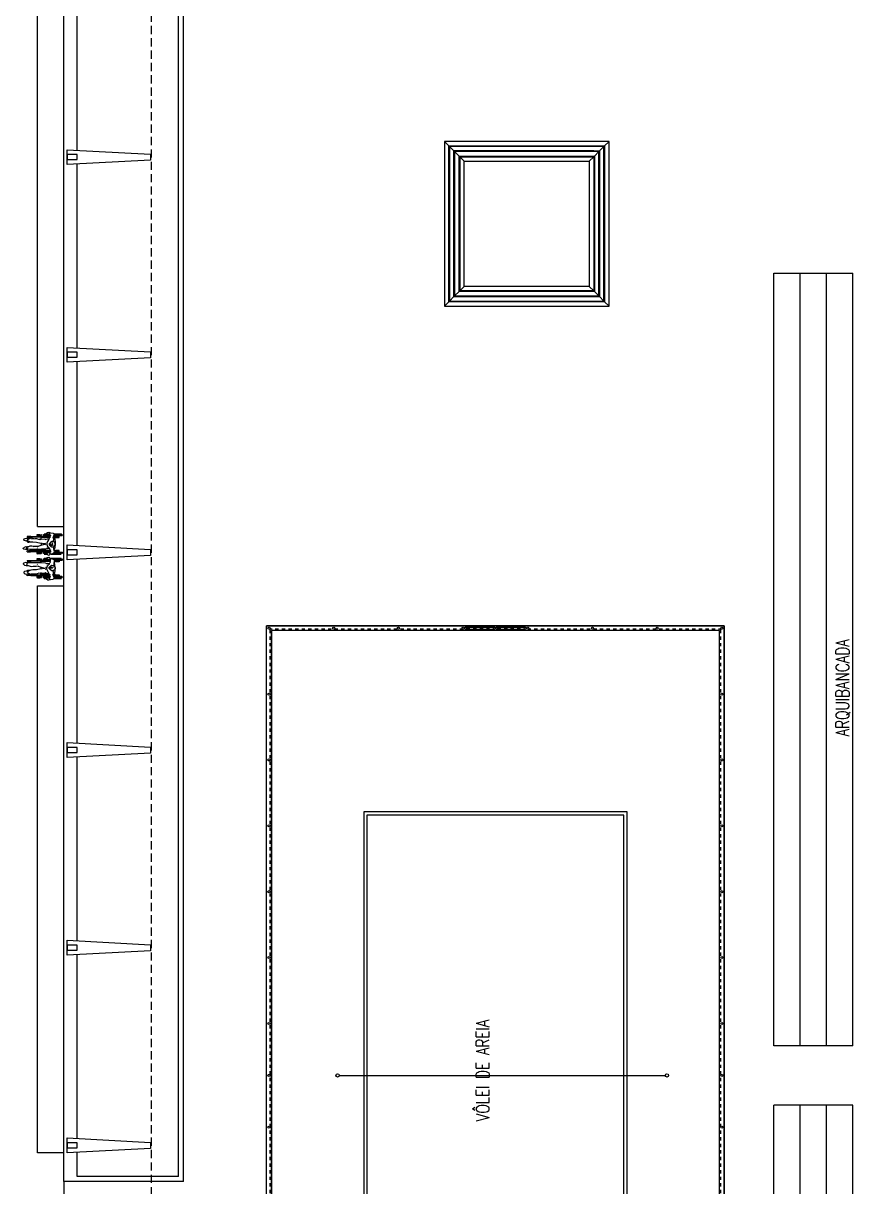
# Model space of a CAD drawing. Header units: millimetres. Extents: x 999 to 1260, y -38 to 225.
# Drawn here: x 1075.5 to 1100.68, y 94.23 to 129.54 of the extents above; entities that cross this region are included whole.
import ezdxf
from ezdxf.enums import TextEntityAlignment as Align

# ---------------------------------------------------------------- set-up
doc = ezdxf.new("R2010")
doc.units = ezdxf.units.MM
doc.linetypes.add('ARQ-MEPJ_BAS-PJ1-GERAL-R06$0$TT4', pattern=[0.1, 0.05, -0.05])
doc.linetypes.add('HIDDEN', pattern=[0.375, 0.25, -0.125])
doc.layers.add('I-ARQ', color=8, linetype='Continuous')
doc.layers.add('I-NORMO_ARQ', color=9, linetype='Continuous')
doc.styles.add('ROMANS', font='romans', dxfattribs={"oblique": 15})

# ---------------------------------------------------------------- blocks, each defined once
blk = doc.blocks.new('praça')
at = {"layer": 'I-ARQ', "linetype": 'ByBlock'}
for p, q in [((1288.694, 15.229), (1288.688, 15.182)), ((1288.711, 15.258), (1288.694, 15.229)), ((1288.733, 15.27), (1288.711, 15.258)), ((1288.748, 15.267), (1288.733, 15.27)), ((1288.763, 15.245), (1288.748, 15.267)), ((1288.78, 15.191), (1288.763, 15.245)), ((1288.781, 15.163), (1288.78, 15.191)), ((1288.963, 15.253), (1288.946, 15.197)), ((1288.946, 15.197), (1288.949, 15.143)), ((1288.978, 15.272), (1288.963, 15.253)), ((1288.996, 15.286), (1288.978, 15.272)), ((1289.007, 15.285), (1288.996, 15.286)), ((1289.02, 15.273), (1289.007, 15.285)), ((1289.036, 15.216), (1289.02, 15.273)), ((1289.031, 15.167), (1289.036, 15.216)), ((1289.431, 15.216), (1289.447, 15.273)), ((1289.436, 15.167), (1289.431, 15.216)), ((1289.447, 15.273), (1289.46, 15.285)), ((1289.46, 15.285), (1289.471, 15.286)), ((1289.471, 15.286), (1289.488, 15.272)), ((1289.488, 15.272), (1289.504, 15.253)), ((1289.504, 15.253), (1289.521, 15.197)), ((1289.521, 15.197), (1289.518, 15.143)), ((1289.685, 15.163), (1289.686, 15.191)), ((1289.686, 15.191), (1289.704, 15.245)), ((1289.704, 15.245), (1289.719, 15.267)), ((1289.719, 15.267), (1289.733, 15.27)), ((1289.733, 15.27), (1289.756, 15.258)), ((1289.756, 15.258), (1289.772, 15.229)), ((1289.772, 15.229), (1289.778, 15.182)), ((1288.66, 14.857), (1288.576, 14.857)), ((1288.576, 14.857), (1288.576, 14.785)), ((1288.583, 14.86), (1288.583, 14.856)), ((1288.611, 14.858), (1288.611, 14.86)), ((1288.641, 15.123), (1288.639, 15.169)), ((1288.639, 15.169), (1288.69, 15.166)), ((1288.64, 15.061), (1288.642, 15.124)), ((1288.654, 15.054), (1288.64, 15.061)), ((1288.671, 15.13), (1288.641, 15.131)), ((1288.642, 15.058), (1288.642, 14.857)), ((1288.642, 14.827), (1288.652, 14.856)), ((1288.666, 15.056), (1288.654, 15.054)), ((1288.66, 14.762), (1288.66, 15.056)), ((1288.672, 15.07), (1288.666, 15.056)), ((1288.671, 15.13), (1288.672, 15.07)), ((1288.686, 15.072), (1288.674, 15.073)), ((1288.682, 15.056), (1288.677, 15.048)), ((1288.677, 15.048), (1288.694, 14.953)), ((1288.694, 15.088), (1288.682, 15.056)), ((1288.688, 15.182), (1288.692, 15.137)), ((1288.692, 15.137), (1288.698, 15.102)), ((1288.713, 15.123), (1288.694, 15.088)), ((1288.706, 15.04), (1288.694, 14.928)), ((1288.694, 14.928), (1288.7, 14.883)), ((1288.7, 14.883), (1288.707, 14.849)), ((1288.707, 14.849), (1288.725, 14.798)), ((1288.741, 15.165), (1288.713, 15.123)), ((1288.771, 15.144), (1288.741, 15.165)), ((1288.798, 15.082), (1288.771, 15.144)), ((1288.773, 15.145), (1288.781, 15.163)), ((1288.78, 15.16), (1288.802, 15.159)), ((1288.807, 15.057), (1288.798, 15.082)), ((1288.802, 15.159), (1288.805, 15.151)), ((1288.806, 15.119), (1288.802, 15.073)), ((1288.805, 15.151), (1288.806, 15.119)), ((1288.813, 14.997), (1288.807, 15.057)), ((1288.82, 14.879), (1288.813, 14.997)), ((1288.82, 14.879), (1288.817, 14.881)), ((1288.83, 14.846), (1288.82, 14.879)), ((1288.835, 14.797), (1288.83, 14.846)), ((1288.925, 15.081), (1288.917, 15.025)), ((1288.917, 15.025), (1288.929, 14.962)), ((1288.95, 15.14), (1288.925, 15.081)), ((1288.938, 14.987), (1288.927, 14.952)), ((1288.927, 14.952), (1288.927, 14.891)), ((1288.927, 14.891), (1288.934, 14.825)), ((1288.945, 15.162), (1288.944, 15.125)), ((1288.971, 15.173), (1288.95, 15.14)), ((1288.991, 15.186), (1288.971, 15.173)), ((1288.993, 14.858), (1288.981, 14.863)), ((1289.025, 15.147), (1288.991, 15.186)), ((1289.033, 15.075), (1289.025, 15.147)), ((1289.026, 15.155), (1289.031, 15.167)), ((1289.029, 14.854), (1289.031, 15.037)), ((1289.03, 14.75), (1289.029, 14.854)), ((1289.031, 15.037), (1289.033, 15.075)), ((1289.066, 15.069), (1289.036, 15.07)), ((1289.103, 15.163), (1289.042, 15.161)), ((1289.065, 15.128), (1289.067, 15.069)), ((1289.065, 15.128), (1289.098, 15.128)), ((1289.07, 15.055), (1289.067, 15.069)), ((1289.078, 15.052), (1289.07, 15.055)), ((1289.078, 14.762), (1289.078, 15.056)), ((1289.078, 14.857), (1289.162, 14.857)), ((1289.095, 15.055), (1289.079, 15.052)), ((1289.096, 14.827), (1289.086, 14.856)), ((1289.103, 15.066), (1289.095, 15.055)), ((1289.096, 15.058), (1289.096, 14.857)), ((1289.102, 15.127), (1289.103, 15.066)), ((1289.105, 15.163), (1289.104, 15.115)), ((1289.127, 14.857), (1289.127, 14.862)), ((1289.155, 14.86), (1289.155, 14.857)), ((1289.162, 14.857), (1289.159, 14.785)), ((1289.304, 14.857), (1289.308, 14.785)), ((1289.389, 14.857), (1289.304, 14.857)), ((1289.311, 14.86), (1289.311, 14.857)), ((1289.34, 14.857), (1289.34, 14.862)), ((1289.362, 15.163), (1289.363, 15.115)), ((1289.363, 15.163), (1289.425, 15.161)), ((1289.365, 15.127), (1289.364, 15.066)), ((1289.364, 15.066), (1289.371, 15.055)), ((1289.401, 15.128), (1289.369, 15.128)), ((1289.37, 15.058), (1289.37, 14.857)), ((1289.371, 15.055), (1289.388, 15.052)), ((1289.371, 14.827), (1289.381, 14.856)), ((1289.389, 14.762), (1289.389, 15.056)), ((1289.389, 15.052), (1289.396, 15.055)), ((1289.396, 15.055), (1289.4, 15.069)), ((1289.401, 15.128), (1289.4, 15.069)), ((1289.401, 15.069), (1289.43, 15.07)), ((1289.434, 15.075), (1289.442, 15.147)), ((1289.436, 15.037), (1289.434, 15.075)), ((1289.441, 15.155), (1289.436, 15.167)), ((1289.438, 14.854), (1289.436, 15.037)), ((1289.436, 14.75), (1289.438, 14.854)), ((1289.442, 15.147), (1289.476, 15.186)), ((1289.473, 14.858), (1289.485, 14.863)), ((1289.476, 15.186), (1289.496, 15.173)), ((1289.496, 15.173), (1289.517, 15.14)), ((1289.517, 15.14), (1289.542, 15.081)), ((1289.521, 15.162), (1289.523, 15.125)), ((1289.529, 14.987), (1289.54, 14.952)), ((1289.54, 14.891), (1289.533, 14.825)), ((1289.55, 15.025), (1289.538, 14.962)), ((1289.54, 14.952), (1289.54, 14.891)), ((1289.542, 15.081), (1289.55, 15.025)), ((1289.631, 14.797), (1289.636, 14.846)), ((1289.636, 14.846), (1289.646, 14.879)), ((1289.646, 14.879), (1289.654, 14.997)), ((1289.646, 14.879), (1289.65, 14.881)), ((1289.654, 14.997), (1289.66, 15.057)), ((1289.66, 15.057), (1289.669, 15.082)), ((1289.665, 15.159), (1289.661, 15.151)), ((1289.661, 15.151), (1289.661, 15.119)), ((1289.661, 15.119), (1289.664, 15.073)), ((1289.687, 15.16), (1289.665, 15.159)), ((1289.669, 15.082), (1289.696, 15.144)), ((1289.693, 15.145), (1289.685, 15.163)), ((1289.696, 15.144), (1289.726, 15.165)), ((1289.726, 15.165), (1289.754, 15.123)), ((1289.76, 14.849), (1289.742, 14.798)), ((1289.754, 15.123), (1289.773, 15.088)), ((1289.767, 14.883), (1289.76, 14.849)), ((1289.761, 15.04), (1289.773, 14.928)), ((1289.773, 14.928), (1289.767, 14.883)), ((1289.774, 15.137), (1289.769, 15.102)), ((1289.79, 15.048), (1289.772, 14.953)), ((1289.773, 15.088), (1289.785, 15.056)), ((1289.778, 15.182), (1289.774, 15.137)), ((1289.827, 15.169), (1289.777, 15.166)), ((1289.781, 15.072), (1289.793, 15.073)), ((1289.785, 15.056), (1289.79, 15.048)), ((1289.795, 15.13), (1289.794, 15.07)), ((1289.794, 15.07), (1289.801, 15.056)), ((1289.795, 15.13), (1289.825, 15.131)), ((1289.801, 15.056), (1289.813, 15.054)), ((1289.807, 14.762), (1289.807, 15.056)), ((1289.807, 14.857), (1289.891, 14.857)), ((1289.813, 15.054), (1289.827, 15.061)), ((1289.825, 14.827), (1289.815, 14.856)), ((1289.825, 15.123), (1289.827, 15.169)), ((1289.827, 15.061), (1289.825, 15.124)), ((1289.825, 15.058), (1289.825, 14.857)), ((1289.856, 14.858), (1289.856, 14.86)), ((1289.884, 14.86), (1289.884, 14.856)), ((1289.891, 14.857), (1289.891, 14.785)), ((1288.515, 14.55), (1288.509, 14.509)), ((1288.509, 14.509), (1288.527, 14.473)), ((1288.534, 14.571), (1288.515, 14.55)), ((1288.536, 14.555), (1288.525, 14.555)), ((1288.529, 14.473), (1288.54, 14.485)), ((1288.538, 14.583), (1288.536, 14.555)), ((1288.538, 14.583), (1288.542, 14.589)), ((1288.54, 14.485), (1288.572, 14.496)), ((1288.554, 14.585), (1288.542, 14.589)), ((1288.553, 14.653), (1288.553, 14.595)), ((1288.556, 14.566), (1288.554, 14.585)), ((1288.567, 14.535), (1288.556, 14.566)), ((1288.558, 14.641), (1288.582, 14.641)), ((1288.567, 14.495), (1288.567, 14.535)), ((1288.572, 14.496), (1288.598, 14.458)), ((1288.642, 14.827), (1288.576, 14.827)), ((1288.583, 14.827), (1288.583, 14.743)), ((1288.583, 14.675), (1288.583, 14.489)), ((1288.611, 14.743), (1288.611, 14.825)), ((1288.613, 14.475), (1288.613, 14.675)), ((1288.642, 14.827), (1288.642, 14.484)), ((1288.651, 14.761), (1288.642, 14.757)), ((1288.663, 14.761), (1288.651, 14.761)), ((1288.661, 14.462), (1288.676, 14.485)), ((1288.672, 14.757), (1288.663, 14.761)), ((1288.672, 14.491), (1288.672, 14.757)), ((1288.674, 14.749), (1288.719, 14.749)), ((1288.676, 14.485), (1288.7, 14.503)), ((1288.709, 14.552), (1288.699, 14.507)), ((1288.7, 14.503), (1288.725, 14.517)), ((1288.715, 14.58), (1288.709, 14.552)), ((1288.723, 14.747), (1288.714, 14.629)), ((1288.714, 14.629), (1288.718, 14.585)), ((1288.717, 14.601), (1288.732, 14.607)), ((1288.723, 14.803), (1288.719, 14.773)), ((1288.719, 14.773), (1288.724, 14.747)), ((1288.732, 14.761), (1288.723, 14.747)), ((1288.725, 14.517), (1288.745, 14.523)), ((1288.732, 14.607), (1288.74, 14.604)), ((1288.735, 14.521), (1288.793, 14.554)), ((1288.793, 14.554), (1288.838, 14.567)), ((1288.821, 14.462), (1288.838, 14.484)), ((1288.858, 14.618), (1288.835, 14.797)), ((1288.838, 14.567), (1288.878, 14.567)), ((1288.838, 14.484), (1288.857, 14.496)), ((1288.852, 14.616), (1288.839, 14.603)), ((1288.845, 14.747), (1288.895, 14.747)), ((1288.857, 14.496), (1288.875, 14.503)), ((1288.876, 14.667), (1288.866, 14.618)), ((1288.875, 14.503), (1288.896, 14.501)), ((1288.899, 14.744), (1288.876, 14.667)), ((1288.878, 14.567), (1288.938, 14.554)), ((1288.903, 14.6), (1288.879, 14.611)), ((1288.896, 14.501), (1288.938, 14.453)), ((1288.932, 14.832), (1288.899, 14.744)), ((1288.938, 14.554), (1288.973, 14.531)), ((1288.973, 14.531), (1288.987, 14.504)), ((1288.983, 14.502), (1289.007, 14.493)), ((1289.006, 14.538), (1288.998, 14.577)), ((1289.003, 14.565), (1289.017, 14.609)), ((1289.004, 14.499), (1289.007, 14.535)), ((1289.007, 14.493), (1289.028, 14.48)), ((1289.017, 14.609), (1289.025, 14.733)), ((1289.025, 14.733), (1289.03, 14.75)), ((1289.032, 14.747), (1289.066, 14.748)), ((1289.066, 14.757), (1289.075, 14.761)), ((1289.066, 14.481), (1289.066, 14.757)), ((1289.075, 14.761), (1289.087, 14.761)), ((1289.087, 14.761), (1289.096, 14.757)), ((1289.096, 14.827), (1289.161, 14.827)), ((1289.096, 14.827), (1289.096, 14.469)), ((1289.102, 14.452), (1289.133, 14.49)), ((1289.115, 14.672), (1289.115, 14.479)), ((1289.122, 14.745), (1289.125, 14.826)), ((1289.133, 14.522), (1289.145, 14.556)), ((1289.138, 14.489), (1289.133, 14.522)), ((1289.145, 14.488), (1289.133, 14.49)), ((1289.144, 14.64), (1289.162, 14.64)), ((1289.145, 14.555), (1289.145, 14.672)), ((1289.145, 14.572), (1289.16, 14.568)), ((1289.159, 14.476), (1289.145, 14.488)), ((1289.154, 14.827), (1289.15, 14.744)), ((1289.16, 14.568), (1289.16, 14.556)), ((1289.16, 14.556), (1289.166, 14.549)), ((1289.166, 14.549), (1289.178, 14.567)), ((1289.194, 14.488), (1289.166, 14.455)), ((1289.171, 14.656), (1289.171, 14.569)), ((1289.178, 14.567), (1289.189, 14.562)), ((1289.189, 14.562), (1289.2, 14.513)), ((1289.2, 14.513), (1289.194, 14.488)), ((1289.278, 14.562), (1289.267, 14.513)), ((1289.267, 14.513), (1289.273, 14.488)), ((1289.273, 14.488), (1289.301, 14.455)), ((1289.288, 14.567), (1289.278, 14.562)), ((1289.301, 14.549), (1289.288, 14.567)), ((1289.296, 14.656), (1289.296, 14.569)), ((1289.307, 14.556), (1289.301, 14.549)), ((1289.323, 14.64), (1289.304, 14.64)), ((1289.371, 14.827), (1289.306, 14.827)), ((1289.322, 14.572), (1289.307, 14.568)), ((1289.307, 14.568), (1289.307, 14.556)), ((1289.307, 14.476), (1289.322, 14.488)), ((1289.313, 14.827), (1289.317, 14.744)), ((1289.322, 14.555), (1289.322, 14.672)), ((1289.333, 14.522), (1289.322, 14.556)), ((1289.322, 14.488), (1289.334, 14.49)), ((1289.329, 14.489), (1289.333, 14.522)), ((1289.364, 14.452), (1289.334, 14.49)), ((1289.345, 14.745), (1289.341, 14.826)), ((1289.351, 14.672), (1289.351, 14.479)), ((1289.371, 14.827), (1289.371, 14.469)), ((1289.379, 14.761), (1289.371, 14.757)), ((1289.392, 14.761), (1289.379, 14.761)), ((1289.401, 14.757), (1289.392, 14.761)), ((1289.401, 14.481), (1289.401, 14.757)), ((1289.435, 14.747), (1289.401, 14.748)), ((1289.442, 14.733), (1289.436, 14.75)), ((1289.459, 14.493), (1289.439, 14.48)), ((1289.449, 14.609), (1289.442, 14.733)), ((1289.464, 14.565), (1289.449, 14.609)), ((1289.463, 14.499), (1289.459, 14.535)), ((1289.484, 14.502), (1289.459, 14.493)), ((1289.461, 14.538), (1289.468, 14.577)), ((1289.494, 14.531), (1289.48, 14.504)), ((1289.529, 14.554), (1289.494, 14.531)), ((1289.589, 14.567), (1289.529, 14.554)), ((1289.571, 14.501), (1289.529, 14.453)), ((1289.535, 14.832), (1289.567, 14.744)), ((1289.563, 14.6), (1289.588, 14.611)), ((1289.567, 14.744), (1289.59, 14.667)), ((1289.621, 14.747), (1289.571, 14.747)), ((1289.591, 14.503), (1289.571, 14.501)), ((1289.629, 14.567), (1289.589, 14.567)), ((1289.59, 14.667), (1289.601, 14.618)), ((1289.61, 14.496), (1289.591, 14.503)), ((1289.609, 14.618), (1289.631, 14.797)), ((1289.629, 14.484), (1289.61, 14.496)), ((1289.615, 14.616), (1289.628, 14.603)), ((1289.674, 14.554), (1289.629, 14.567)), ((1289.646, 14.462), (1289.629, 14.484)), ((1289.732, 14.521), (1289.674, 14.554)), ((1289.742, 14.517), (1289.722, 14.523)), ((1289.735, 14.607), (1289.726, 14.604)), ((1289.735, 14.761), (1289.744, 14.747)), ((1289.749, 14.601), (1289.735, 14.607)), ((1289.766, 14.503), (1289.742, 14.517)), ((1289.748, 14.773), (1289.743, 14.747)), ((1289.744, 14.803), (1289.748, 14.773)), ((1289.744, 14.747), (1289.753, 14.629)), ((1289.792, 14.749), (1289.747, 14.749)), ((1289.753, 14.629), (1289.749, 14.585)), ((1289.751, 14.58), (1289.758, 14.552)), ((1289.758, 14.552), (1289.768, 14.507)), ((1289.79, 14.485), (1289.766, 14.503)), ((1289.805, 14.462), (1289.79, 14.485)), ((1289.795, 14.757), (1289.803, 14.761)), ((1289.795, 14.491), (1289.795, 14.757)), ((1289.803, 14.761), (1289.816, 14.761)), ((1289.816, 14.761), (1289.825, 14.757)), ((1289.825, 14.827), (1289.891, 14.827)), ((1289.825, 14.827), (1289.825, 14.484)), ((1289.854, 14.475), (1289.854, 14.675)), ((1289.856, 14.743), (1289.856, 14.825)), ((1289.895, 14.496), (1289.869, 14.458)), ((1289.883, 14.675), (1289.883, 14.489)), ((1289.884, 14.827), (1289.884, 14.743)), ((1289.909, 14.641), (1289.885, 14.641)), ((1289.927, 14.485), (1289.895, 14.496)), ((1289.9, 14.535), (1289.911, 14.566)), ((1289.9, 14.495), (1289.9, 14.535)), ((1289.911, 14.566), (1289.912, 14.585)), ((1289.912, 14.585), (1289.924, 14.589)), ((1289.914, 14.653), (1289.914, 14.595)), ((1289.928, 14.583), (1289.924, 14.589)), ((1289.938, 14.473), (1289.927, 14.485)), ((1289.928, 14.583), (1289.931, 14.555)), ((1289.931, 14.555), (1289.942, 14.555)), ((1289.933, 14.571), (1289.951, 14.55)), ((1289.957, 14.509), (1289.939, 14.473)), ((1289.951, 14.55), (1289.957, 14.509)), ((1288.527, 14.473), (1288.524, 14.458)), ((1288.524, 14.458), (1288.538, 14.376)), ((1288.538, 14.376), (1288.55, 14.36)), ((1288.55, 14.36), (1288.571, 14.351)), ((1288.553, 14.348), (1288.553, 14.128)), ((1288.558, 14.139), (1288.582, 14.139)), ((1288.571, 14.351), (1288.658, 14.38)), ((1288.583, 14.345), (1288.583, 14.112)), ((1288.599, 14.459), (1288.648, 14.479)), ((1288.613, 14.112), (1288.613, 14.357)), ((1288.64, 14.197), (1288.64, 14.306)), ((1288.64, 14.306), (1288.668, 14.306)), ((1288.668, 14.197), (1288.64, 14.197)), ((1288.645, 14.306), (1288.645, 14.37)), ((1288.648, 14.479), (1288.671, 14.479)), ((1288.658, 14.38), (1288.667, 14.389)), ((1288.662, 14.307), (1288.662, 14.374)), ((1288.662, 14.35), (1288.723, 14.332)), ((1288.667, 14.389), (1288.704, 14.372)), ((1288.668, 14.306), (1288.668, 14.197)), ((1288.704, 14.372), (1288.745, 14.367)), ((1288.723, 14.332), (1288.797, 14.32)), ((1288.745, 14.367), (1288.782, 14.376)), ((1288.785, 14.357), (1288.787, 14.382)), ((1288.802, 14.343), (1288.785, 14.357)), ((1288.787, 14.382), (1288.791, 14.419)), ((1288.811, 14.419), (1288.789, 14.387)), ((1288.791, 14.419), (1288.814, 14.458)), ((1288.797, 14.32), (1288.871, 14.315)), ((1288.819, 14.325), (1288.802, 14.343)), ((1288.806, 14.341), (1288.812, 14.356)), ((1288.814, 14.458), (1288.827, 14.463)), ((1288.838, 14.325), (1288.819, 14.325)), ((1288.827, 14.463), (1288.849, 14.465)), ((1288.852, 14.321), (1288.838, 14.325)), ((1288.843, 14.396), (1288.865, 14.405)), ((1288.849, 14.465), (1288.876, 14.457)), ((1288.88, 14.322), (1288.852, 14.321)), ((1288.862, 14.447), (1288.889, 14.447)), ((1288.865, 14.405), (1288.878, 14.409)), ((1288.871, 14.315), (1288.976, 14.327)), ((1288.876, 14.457), (1288.908, 14.434)), ((1288.924, 14.334), (1288.88, 14.322)), ((1288.909, 14.433), (1288.894, 14.369)), ((1288.908, 14.434), (1288.926, 14.444)), ((1288.951, 14.371), (1288.924, 14.334)), ((1288.926, 14.444), (1288.94, 14.443)), ((1288.938, 14.453), (1288.954, 14.424)), ((1288.984, 14.354), (1288.946, 14.364)), ((1288.954, 14.424), (1288.951, 14.371)), ((1288.976, 14.327), (1289.035, 14.348)), ((1289.018, 14.36), (1288.984, 14.354)), ((1289.094, 14.342), (1289.021, 14.356)), ((1289.028, 14.48), (1289.05, 14.455)), ((1289.045, 14.46), (1289.068, 14.47)), ((1289.064, 14.197), (1289.064, 14.306)), ((1289.064, 14.306), (1289.092, 14.306)), ((1289.092, 14.197), (1289.064, 14.197)), ((1289.068, 14.47), (1289.088, 14.463)), ((1289.07, 14.306), (1289.07, 14.34)), ((1289.086, 14.307), (1289.086, 14.335)), ((1289.088, 14.463), (1289.099, 14.456)), ((1289.092, 14.306), (1289.092, 14.197)), ((1289.134, 14.355), (1289.094, 14.342)), ((1289.115, 14.341), (1289.115, 14.109)), ((1289.161, 14.411), (1289.134, 14.355)), ((1289.145, 14.109), (1289.145, 14.364)), ((1289.161, 14.139), (1289.145, 14.139)), ((1289.166, 14.455), (1289.159, 14.476)), ((1289.166, 14.455), (1289.161, 14.411)), ((1289.171, 14.434), (1289.171, 14.131)), ((1289.296, 14.434), (1289.296, 14.131)), ((1289.301, 14.455), (1289.307, 14.476)), ((1289.301, 14.455), (1289.305, 14.411)), ((1289.305, 14.411), (1289.332, 14.355)), ((1289.305, 14.139), (1289.321, 14.139)), ((1289.322, 14.109), (1289.322, 14.364)), ((1289.332, 14.355), (1289.373, 14.342)), ((1289.351, 14.341), (1289.351, 14.109)), ((1289.379, 14.463), (1289.368, 14.456)), ((1289.373, 14.342), (1289.445, 14.356)), ((1289.374, 14.306), (1289.374, 14.197)), ((1289.402, 14.306), (1289.374, 14.306)), ((1289.374, 14.197), (1289.402, 14.197)), ((1289.398, 14.47), (1289.379, 14.463)), ((1289.38, 14.307), (1289.38, 14.335)), ((1289.397, 14.306), (1289.397, 14.34)), ((1289.422, 14.46), (1289.398, 14.47)), ((1289.402, 14.197), (1289.402, 14.306)), ((1289.439, 14.48), (1289.417, 14.455)), ((1289.491, 14.327), (1289.432, 14.348)), ((1289.449, 14.36), (1289.483, 14.354)), ((1289.483, 14.354), (1289.521, 14.364)), ((1289.596, 14.315), (1289.491, 14.327)), ((1289.529, 14.453), (1289.512, 14.424)), ((1289.512, 14.424), (1289.516, 14.371)), ((1289.516, 14.371), (1289.542, 14.334)), ((1289.54, 14.444), (1289.527, 14.443)), ((1289.559, 14.434), (1289.54, 14.444)), ((1289.542, 14.334), (1289.587, 14.322)), ((1289.558, 14.433), (1289.573, 14.369)), ((1289.591, 14.457), (1289.559, 14.434)), ((1289.605, 14.447), (1289.578, 14.447)), ((1289.587, 14.322), (1289.615, 14.321)), ((1289.602, 14.405), (1289.588, 14.409)), ((1289.618, 14.465), (1289.591, 14.457)), ((1289.67, 14.32), (1289.596, 14.315)), ((1289.623, 14.396), (1289.602, 14.405)), ((1289.615, 14.321), (1289.629, 14.325)), ((1289.64, 14.463), (1289.618, 14.465)), ((1289.629, 14.325), (1289.648, 14.325)), ((1289.652, 14.458), (1289.64, 14.463)), ((1289.648, 14.325), (1289.665, 14.343)), ((1289.675, 14.419), (1289.652, 14.458)), ((1289.661, 14.341), (1289.655, 14.356)), ((1289.656, 14.419), (1289.678, 14.387)), ((1289.665, 14.343), (1289.681, 14.357)), ((1289.743, 14.332), (1289.67, 14.32)), ((1289.68, 14.382), (1289.675, 14.419)), ((1289.681, 14.357), (1289.68, 14.382)), ((1289.722, 14.367), (1289.685, 14.376)), ((1289.763, 14.372), (1289.722, 14.367)), ((1289.805, 14.35), (1289.743, 14.332)), ((1289.8, 14.389), (1289.763, 14.372)), ((1289.818, 14.479), (1289.796, 14.479)), ((1289.799, 14.306), (1289.799, 14.197)), ((1289.827, 14.306), (1289.799, 14.306)), ((1289.799, 14.197), (1289.827, 14.197)), ((1289.808, 14.38), (1289.8, 14.389)), ((1289.805, 14.307), (1289.805, 14.374)), ((1289.896, 14.351), (1289.808, 14.38)), ((1289.868, 14.459), (1289.818, 14.479)), ((1289.821, 14.306), (1289.821, 14.37)), ((1289.827, 14.197), (1289.827, 14.306)), ((1289.854, 14.112), (1289.854, 14.357)), ((1289.883, 14.345), (1289.883, 14.112)), ((1289.909, 14.139), (1289.885, 14.139)), ((1289.916, 14.36), (1289.896, 14.351)), ((1289.914, 14.348), (1289.914, 14.128)), ((1289.928, 14.376), (1289.916, 14.36)), ((1289.942, 14.458), (1289.928, 14.376)), ((1289.939, 14.473), (1289.942, 14.458))]:
    blk.add_line(p, q, dxfattribs=at)
at = {"layer": 'I-ARQ'}
for p, q in [((1271.121, 14.049), (1271.121, 14.849)), ((1271.121, 14.849), (1288.333, 14.849)), ((1288.333, 14.849), (1288.333, 14.049)), ((1290.133, 14.849), (1290.133, 14.049)), ((1290.133, 14.849), (1307.346, 14.849)), ((1270.254, 14.049), (1266.437, 14.049)), ((1270.254, 14.049), (1314.437, 14.049)), ((1270.254, 10.419), (1270.254, 14.049)), ((1271.254, 11.419), (1271.121, 13.949)), ((1271.121, 13.949), (1271.571, 13.949)), ((1271.421, 13.949), (1271.271, 13.949)), ((1271.271, 13.949), (1271.271, 13.649)), ((1271.421, 13.649), (1271.421, 13.949)), ((1271.571, 13.949), (1271.437, 11.419)), ((1277.121, 13.949), (1277.571, 13.949)), ((1277.254, 11.419), (1277.121, 13.949)), ((1277.421, 13.949), (1277.271, 13.949)), ((1277.271, 13.949), (1277.271, 13.649)), ((1277.421, 13.649), (1277.421, 13.949)), ((1277.571, 13.949), (1277.437, 11.419)), ((1283.121, 13.949), (1283.571, 13.949)), ((1283.254, 11.419), (1283.121, 13.949)), ((1283.421, 13.949), (1283.271, 13.949)), ((1283.271, 13.949), (1283.271, 13.649)), ((1283.421, 13.649), (1283.421, 13.949)), ((1283.571, 13.949), (1283.437, 11.419)), ((1289.121, 13.949), (1289.571, 13.949)), ((1289.254, 11.419), (1289.121, 13.949)), ((1289.421, 13.949), (1289.271, 13.949)), ((1289.271, 13.949), (1289.271, 13.649)), ((1289.421, 13.649), (1289.421, 13.949)), ((1289.571, 13.949), (1289.437, 11.419)), ((1295.254, 11.419), (1295.121, 13.949)), ((1295.121, 13.949), (1295.571, 13.949)), ((1295.421, 13.949), (1295.271, 13.949)), ((1295.271, 13.949), (1295.271, 13.649)), ((1295.421, 13.649), (1295.421, 13.949)), ((1295.571, 13.949), (1295.437, 11.419)), ((1301.254, 11.419), (1301.121, 13.949)), ((1301.121, 13.949), (1301.571, 13.949)), ((1301.421, 13.949), (1301.271, 13.949)), ((1301.271, 13.949), (1301.271, 13.649)), ((1301.421, 13.649), (1301.421, 13.949)), ((1301.571, 13.949), (1301.437, 11.419)), ((1270.404, 10.569), (1270.404, 13.649)), ((1270.404, 13.649), (1271.137, 13.649)), ((1271.271, 13.649), (1271.421, 13.649)), ((1271.555, 13.649), (1277.137, 13.649)), ((1277.271, 13.649), (1277.421, 13.649)), ((1277.555, 13.649), (1283.137, 13.649)), ((1283.271, 13.649), (1283.421, 13.649)), ((1283.555, 13.649), (1289.137, 13.649)), ((1289.271, 13.649), (1289.421, 13.649)), ((1289.555, 13.649), (1295.137, 13.649)), ((1295.271, 13.649), (1295.421, 13.649)), ((1295.555, 13.649), (1301.137, 13.649)), ((1301.271, 13.649), (1301.421, 13.649)), ((1301.555, 13.649), (1307.137, 13.649)), ((1271.437, 11.419), (1271.254, 11.419)), ((1277.437, 11.419), (1277.254, 11.419)), ((1283.437, 11.419), (1283.254, 11.419)), ((1289.437, 11.419), (1289.254, 11.419)), ((1295.437, 11.419), (1295.254, 11.419)), ((1301.437, 11.419), (1301.254, 11.419)), ((1270.254, 10.419), (1314.437, 10.419)), ((1270.404, 10.569), (1314.287, 10.569)), ((1259.821, 7.899), (1287.121, 7.899)), ((1259.821, 7.899), (1287.121, 7.899)), ((1287.121, -6.001), (1287.121, 7.899)), ((1287.121, 7.899), (1287.121, -6.001)), ((1259.971, 7.749), (1286.971, 7.749)), ((1286.971, 7.749), (1259.971, 7.749)), ((1286.971, -5.851), (1286.971, 7.749)), ((1286.971, -5.851), (1286.971, 7.749)), ((1273.471, 5.691), (1273.471, -4.209)), ((1281.471, 4.949), (1265.471, 4.949)), ((1281.471, -3.051), (1281.471, 4.949)), ((1281.371, 4.849), (1265.571, 4.849)), ((1281.371, -2.951), (1281.371, 4.849)), ((1287.015, 1.855), (1287.015, 0.981)), ((1287.077, 1.855), (1287.077, 0.981)), ((1287.015, 0.918), (1287.015, 0.044)), ((1287.077, 0.918), (1287.077, 0.044)), ((1265.471, -3.051), (1281.471, -3.051)), ((1265.571, -2.951), (1281.371, -2.951)), ((1259.821, -6.001), (1287.121, -6.001)), ((1287.121, -6.001), (1259.821, -6.001)), ((1259.971, -5.851), (1286.971, -5.851)), ((1259.971, -5.851), (1286.971, -5.851)), ((1249.121, -7.501), (1272.571, -7.501)), ((1272.571, -9.901), (1272.571, -7.501)), ((1274.371, -9.901), (1274.371, -7.501)), ((1274.371, -7.501), (1297.821, -7.501)), ((1297.821, -7.501), (1297.821, -9.901)), ((1297.821, -7.701), (1297.821, -7.851)), ((1249.121, -8.301), (1272.571, -8.301)), ((1274.371, -8.301), (1297.821, -8.301)), ((1249.121, -9.101), (1272.571, -9.101)), ((1274.371, -9.101), (1297.821, -9.101)), ((1249.121, -9.901), (1272.571, -9.901)), ((1274.371, -9.901), (1297.821, -9.901)), ((1297.821, -9.901), (1297.821, -9.901))]:
    blk.add_line(p, q, dxfattribs=at)
at = {"layer": 'I-ARQ', "linetype": 'HIDDEN'}
blk.add_line((1251.081, 11.387), (1315.631, 11.387), dxfattribs=at)
at = {"layer": 'I-ARQ', "linetype": 'ARQ-MEPJ_BAS-PJ1-GERAL-R06$0$TT4'}
for p, q in [((1259.896, 7.793), (1287.046, 7.793)), ((1287.015, 1.932), (1287.015, 7.824)), ((1287.046, 1.824), (1287.046, 1.012)), ((1287.046, 0.887), (1287.046, 0.075)), ((1287.015, -5.926), (1287.015, -0.058)), ((1259.896, -5.894), (1287.046, -5.894))]:
    blk.add_line(p, q, dxfattribs=at)
at = {"layer": 'I-ARQ', "ltscale": 10}
for p, q in [((1296.956, 2.364), (1296.821, 2.499)), ((1301.821, 2.499), (1296.821, 2.499)), ((1296.821, 2.499), (1296.821, 2.364)), ((1296.956, 2.499), (1296.821, 2.499)), ((1296.821, 2.499), (1296.821, -2.501)), ((1297.111, 2.499), (1296.976, 2.499)), ((1297.266, 2.499), (1297.131, 2.499)), ((1301.686, 2.364), (1301.821, 2.499)), ((1301.821, -2.501), (1301.821, 2.499)), ((1296.956, -2.366), (1296.956, 2.364)), ((1296.956, 2.364), (1301.686, 2.364)), ((1297.111, 2.209), (1296.976, 2.344)), ((1296.976, 2.344), (1296.976, -2.346)), ((1301.666, 2.344), (1296.976, 2.344)), ((1297.111, -2.211), (1297.111, 2.209)), ((1297.246, 2.209), (1297.111, 2.209)), ((1297.111, 2.209), (1297.111, -2.211)), ((1297.111, 2.209), (1301.531, 2.209)), ((1297.266, 2.054), (1297.131, 2.189)), ((1301.511, 2.189), (1297.131, 2.189)), ((1297.131, 2.189), (1297.131, -2.191)), ((1301.531, 2.209), (1297.286, 2.209)), ((1301.376, 2.054), (1301.511, 2.189)), ((1301.511, -2.191), (1301.511, 2.189)), ((1301.531, 2.209), (1301.666, 2.344)), ((1301.531, -2.036), (1301.531, 2.209)), ((1301.531, 2.209), (1301.531, -2.211)), ((1301.666, -2.346), (1301.666, 2.344)), ((1301.686, 2.364), (1301.686, -2.366)), ((1297.266, -2.056), (1297.266, 2.054)), ((1297.266, 2.054), (1301.376, 2.054)), ((1297.286, 2.034), (1297.421, 1.899)), ((1301.356, 2.034), (1297.286, 2.034)), ((1297.286, 2.034), (1301.356, 2.034)), ((1297.286, -2.036), (1297.286, 2.034)), ((1297.421, -1.901), (1297.421, 1.899)), ((1297.421, 1.899), (1301.221, 1.899)), ((1301.356, 2.034), (1301.221, 1.899)), ((1301.221, 1.899), (1301.221, -1.901)), ((1301.356, -2.036), (1301.356, 2.034)), ((1301.356, 2.034), (1301.356, -2.036)), ((1301.376, 2.054), (1301.376, -2.056)), ((1297.266, -2.056), (1297.131, -2.191)), ((1301.376, -2.056), (1297.266, -2.056)), ((1297.286, -2.036), (1297.421, -1.901)), ((1301.356, -2.036), (1297.286, -2.036)), ((1301.221, -1.901), (1297.421, -1.901)), ((1301.356, -2.036), (1301.221, -1.901)), ((1301.221, -1.901), (1301.221, -1.901)), ((1301.376, -2.056), (1301.511, -2.191)), ((1301.376, -2.056), (1301.376, -2.056)), ((1301.821, -2.036), (1301.821, -1.901)), ((1296.956, -2.366), (1296.821, -2.501)), ((1301.686, -2.366), (1296.956, -2.366)), ((1297.111, -2.211), (1296.976, -2.346)), ((1296.976, -2.346), (1301.666, -2.346)), ((1301.531, -2.211), (1297.111, -2.211)), ((1297.111, -2.211), (1301.356, -2.211)), ((1297.131, -2.191), (1301.511, -2.191)), ((1301.511, -2.191), (1301.511, -2.191)), ((1301.531, -2.211), (1301.666, -2.346)), ((1301.686, -2.366), (1301.821, -2.501)), ((1301.821, -2.501), (1301.821, -2.366)), ((1296.821, -2.501), (1301.821, -2.501)), ((1301.686, -2.501), (1301.821, -2.501))]:
    blk.add_line(p, q, dxfattribs=at)
at = {"layer": 'I-ARQ'}
for centre, radius in [((1271.896, 7.824), 0.0312), ((1273.471, 7.824), 0.0312), ((1275.046, 7.824), 0.0312), ((1277.046, 7.824), 0.0312), ((1279.046, 7.824), 0.0312), ((1281.046, 7.824), 0.0312), ((1283.046, 7.824), 0.0312), ((1285.046, 7.824), 0.0312), ((1287.046, 7.824), 0.0312), ((1273.471, 5.741), 0.05), ((1287.046, 5.86), 0.0312), ((1287.046, 3.896), 0.0312), ((1287.046, 1.932), 0.0312), ((1287.046, 1.855), 0.0312), ((1287.046, 0.981), 0.0312), ((1287.046, 0.918), 0.0312), ((1287.046, 0.044), 0.0312), ((1287.046, -0.033), 0.0312), ((1287.046, -1.997), 0.0312), ((1273.471, -4.259), 0.05), ((1287.046, -3.961), 0.0312), ((1271.896, -5.926), 0.0312), ((1273.471, -5.926), 0.0312), ((1275.046, -5.926), 0.0312), ((1277.046, -5.926), 0.0312), ((1279.046, -5.926), 0.0312), ((1281.046, -5.926), 0.0312), ((1283.046, -5.926), 0.0312), ((1285.046, -5.926), 0.0312), ((1287.046, -5.926), 0.0312)]:
    blk.add_circle(centre, radius, dxfattribs=at)
at = {"layer": 'I-ARQ', "linetype": 'ByBlock'}
for centre, radius, start, end in [((1288.597, 14.86), 0.0142, 360, 180), ((1289.141, 14.861), 0.0142, 357.3371, 177.3371), ((1289.325, 14.861), 0.0142, 2.6629, 182.6629), ((1289.87, 14.86), 0.0142, 360, 180), ((1288.597, 14.743), 0.0142, 180, 360), ((1288.598, 14.675), 0.0146, 360, 180), ((1289.13, 14.672), 0.0146, 360, 180), ((1289.136, 14.745), 0.0142, 177.3371, 357.3371), ((1289.331, 14.745), 0.0142, 182.6629, 2.6629), ((1289.337, 14.672), 0.0146, 360, 180), ((1289.869, 14.675), 0.0146, 360, 180), ((1289.87, 14.743), 0.0142, 180, 360), ((1288.598, 14.112), 0.0146, 180, 360), ((1289.13, 14.109), 0.0146, 180, 360), ((1289.337, 14.109), 0.0146, 180, 360), ((1289.869, 14.112), 0.0146, 180, 360)]:
    blk.add_arc(centre, radius, start, end, dxfattribs=at)
at = {"layer": 'I-ARQ', "width": 1, "flags": 3}
blk.add_attdef('CODIGO', text='', height=0.024, rotation=360, dxfattribs=at).set_placement((1257.016, 34.844), align=Align.MIDDLE)
at = {"layer": 'I-ARQ', "text_generation_flag": 4, "width": 1, "flags": 3}
blk.add_attdef('CODIGO', text='', height=0.024, rotation=360, dxfattribs=at).set_placement((1258.871, 16.028), align=Align.MIDDLE)
at = {"layer": 'I-ARQ', "style": 'ROMANS', "width": 1}
blk.add_attdef('0.00', (1278.703, -45.867), '', height=0.36, dxfattribs=at)
at = {"layer": 'I-NORMO_ARQ', "style": 'ROMANS', "width": 0.75}
for s, p in [('VÔLEI DE AREIA', (1273.624, 1.335)), ('ARQUIBANCADA', (1285.239, -9.587))]:
    blk.add_text(s, height=0.4, dxfattribs=at).set_placement(p, align=Align.MIDDLE_CENTER)

msp = doc.modelspace()

# ---------------------------------------------------------------- block references
at = {"layer": 'I-ARQ', "rotation": 90}
msp.add_blockref('praça', (1090.782, -1175.864), dxfattribs=at)

doc.saveas('drawing.dxf')
